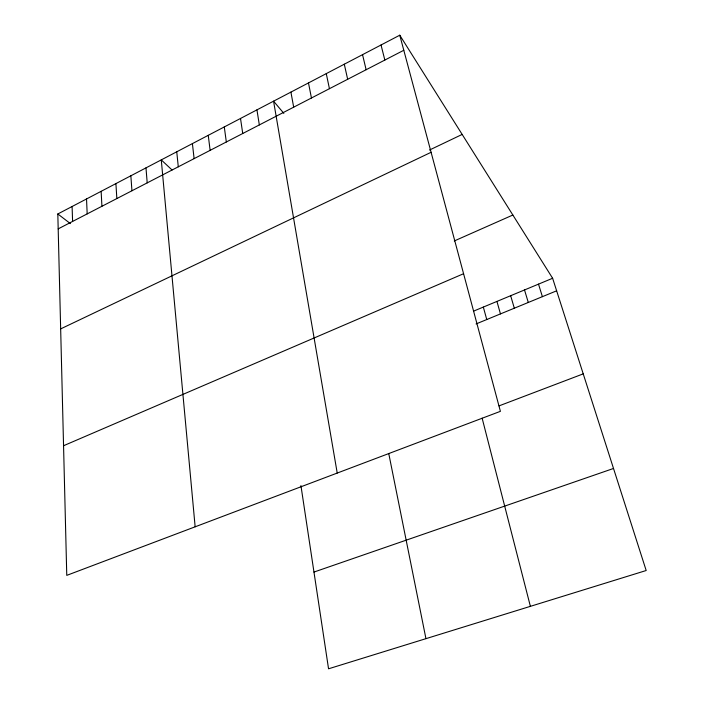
<?xml version="1.0" encoding="UTF-8"?>
<svg xmlns="http://www.w3.org/2000/svg" width="704" height="704" viewBox="0 0 704 704"><rect width="100%" height="100%" fill="white"/><g stroke="black" fill="none" stroke-linecap="round" stroke-linejoin="round"><path stroke-width="1.06" d="M399.766 35.2L500.403 411.338L66.766 575.37L57.816 213.972L399.766 35.2L552.622 278.265L646.184 570.513L328.548 668.8L300.934 485.593M58.186 228.879L403.797 50.266M429.502 150.031L462.167 134.429M60.667 328.891L431.103 152.293M454.282 240.953L512.855 215.028M63.554 445.729L463.584 273.715M473.704 311.08L552.622 278.265M476.071 323.937L556.635 290.814M499.074 405.865L583.229 373.868M313.966 572.062L613.51 468.468M57.816 213.972L70.391 223.599M172.04 169.981L161.269 159.887L195.149 526.812M283.844 113.37L273.566 101.174L337.225 473.062M538.507 284.134L542.397 296.666M524.515 289.951L528.29 302.465M510.664 295.706L514.316 308.211M496.936 301.418L500.465 313.905M483.331 307.076L486.754 319.546M482.126 418.15L530.385 606.346M381.031 44.994L384.842 60.06M362.542 54.666L366.133 69.731M344.291 64.205L347.662 79.279M326.269 73.63L329.437 88.695M388.74 453.473L425.946 638.66M308.475 82.922L311.45 97.997M290.91 92.11L293.682 107.175M256.942 109.868L259.336 124.925M240.513 118.457L242.73 133.505M224.286 126.94L226.327 141.979M208.252 135.326L210.126 150.357M192.403 143.607L194.11 158.629M176.748 151.791L178.288 166.813M145.974 167.878L147.206 182.873M130.856 175.789L131.938 190.766M115.914 183.594L116.846 198.563M101.138 191.321L101.922 206.272M86.53 198.959L87.182 213.893M72.098 206.51L72.6 221.434"/></g></svg>
